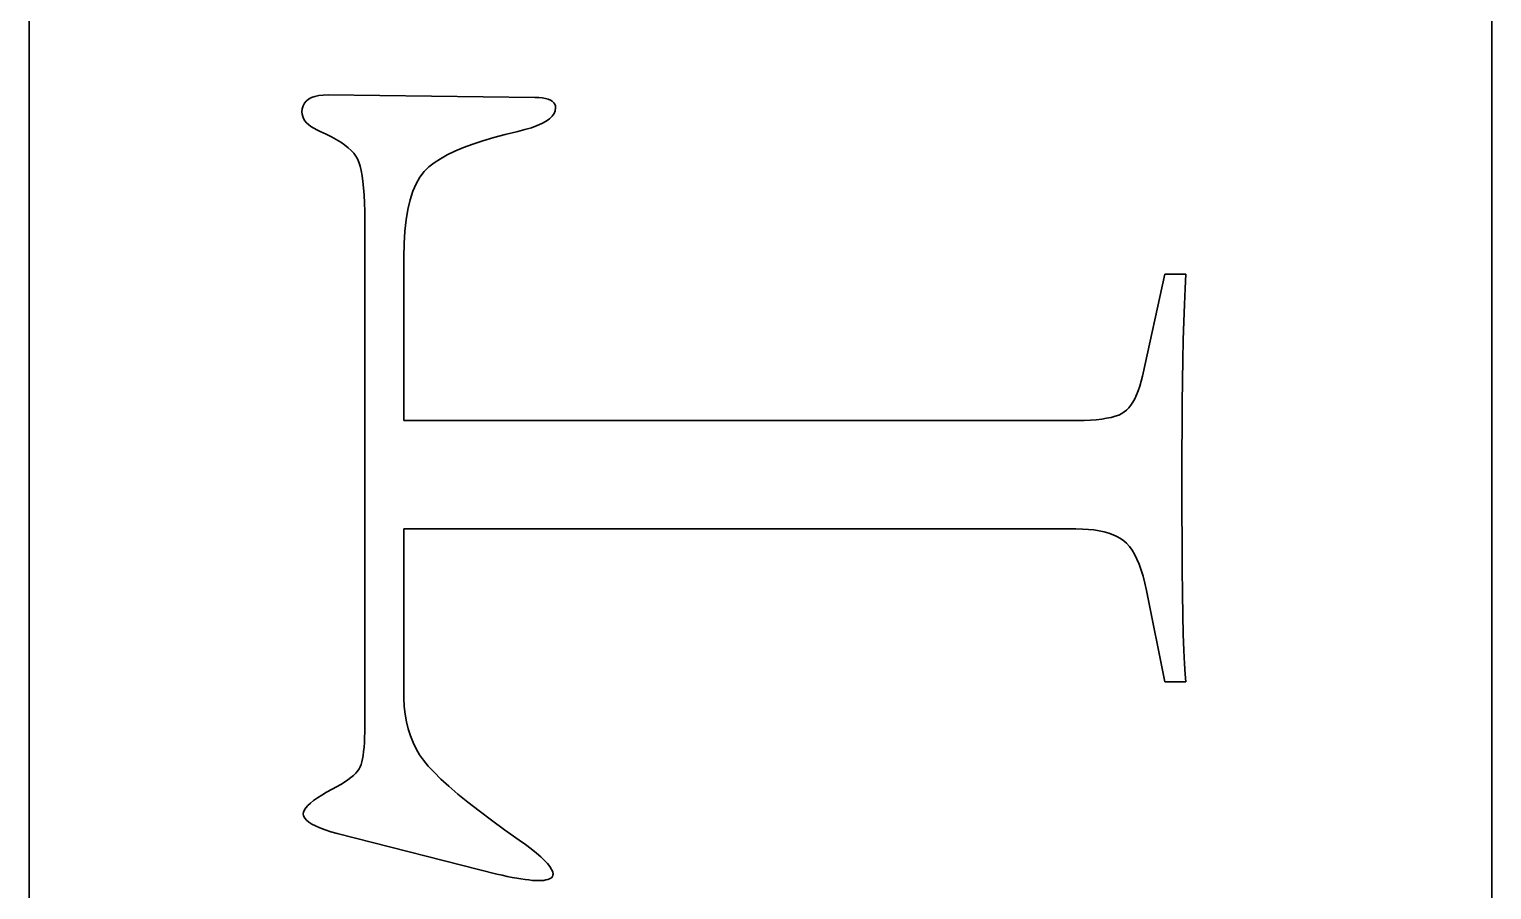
# Model space of a CAD drawing. Header units: millimetres. Extents: x -148 to 148, y -105 to 105.
# Drawn here: x -92.559 to -89.559, y 20.1 to 21.865 of the extents above; entities that cross this region are included whole.
import ezdxf

# ---------------------------------------------------------------- set-up
doc = ezdxf.new("R2010")
doc.units = ezdxf.units.MM
doc.layers.add('粗实线层', color=7, linetype='Continuous', lineweight=35)

msp = doc.modelspace()

# ---------------------------------------------------------------- linework, layer by layer
at = {"layer": '粗实线层', "color": 7, "lineweight": 35, "ltscale": 0.29}
for p, q in [((-92.5587, 14.7844), (-92.5587, 26.3844)), ((-89.5587, 26.3844), (-89.5587, 14.7844))]:
    msp.add_line(p, q, dxfattribs=at)
at = {"layer": '粗实线层', "color": 7, "lineweight": 35, "ltscale": 0.000154063}
msp.add_line((-91.9906, 21.7179), (-91.9858, 21.7218), dxfattribs=at)
at = {"layer": '粗实线层', "color": 7, "lineweight": 35, "ltscale": 0.000167062}
msp.add_line((-91.9858, 21.7218), (-91.9799, 21.7249), dxfattribs=at)
at = {"layer": '粗实线层', "color": 7, "lineweight": 35, "ltscale": 0.000184707}
msp.add_line((-91.9799, 21.7249), (-91.9729, 21.7274), dxfattribs=at)
at = {"layer": '粗实线层', "color": 7, "lineweight": 35, "ltscale": 0.000205725}
msp.add_line((-91.9729, 21.7274), (-91.9649, 21.7291), dxfattribs=at)
at = {"layer": '粗实线层', "color": 7, "lineweight": 35, "ltscale": 0.000229611}
msp.add_line((-91.9649, 21.7291), (-91.9557, 21.7301), dxfattribs=at)
at = {"layer": '粗实线层', "color": 7, "lineweight": 35, "ltscale": 0.000254592}
msp.add_line((-91.9557, 21.7301), (-91.9456, 21.7305), dxfattribs=at)
at = {"layer": '粗实线层', "color": 7, "lineweight": 35, "ltscale": 0.010594}
msp.add_line((-91.9456, 21.7305), (-91.5218, 21.7251), dxfattribs=at)
at = {"layer": '粗实线层', "color": 7, "lineweight": 35, "ltscale": 0.00020378}
msp.add_line((-91.5218, 21.7251), (-91.5137, 21.7249), dxfattribs=at)
at = {"layer": '粗实线层', "color": 7, "lineweight": 35, "ltscale": 0.000183425}
msp.add_line((-91.5137, 21.7249), (-91.5064, 21.7243), dxfattribs=at)
at = {"layer": '粗实线层', "color": 7, "lineweight": 35, "ltscale": 0.000162804}
msp.add_line((-91.5064, 21.7243), (-91.4999, 21.7232), dxfattribs=at)
at = {"layer": '粗实线层', "color": 7, "lineweight": 35, "ltscale": 0.000144586}
msp.add_line((-91.4999, 21.7232), (-91.4944, 21.7217), dxfattribs=at)
at = {"layer": '粗实线层', "color": 7, "lineweight": 35, "ltscale": 0.000127369}
msp.add_line((-91.4944, 21.7217), (-91.4896, 21.7198), dxfattribs=at)
at = {"layer": '粗实线层', "color": 7, "lineweight": 35, "ltscale": 0.000166285}
msp.add_line((-91.9992, 21.6956), (-91.9986, 21.7023), dxfattribs=at)
at = {"layer": '粗实线层', "color": 7, "lineweight": 35, "ltscale": 0.00011899}
msp.add_line((-91.9988, 21.6909), (-91.9992, 21.6956), dxfattribs=at)
at = {"layer": '粗实线层', "color": 7, "lineweight": 35, "ltscale": 0.000118056}
msp.add_line((-91.9977, 21.6863), (-91.9988, 21.6909), dxfattribs=at)
at = {"layer": '粗实线层', "color": 7, "lineweight": 35, "ltscale": 0.000153334}
msp.add_line((-91.9986, 21.7023), (-91.997, 21.7082), dxfattribs=at)
at = {"layer": '粗实线层', "color": 7, "lineweight": 35, "ltscale": 0.000147064}
msp.add_line((-91.997, 21.7082), (-91.9943, 21.7134), dxfattribs=at)
at = {"layer": '粗实线层', "color": 7, "lineweight": 35, "ltscale": 0.000147113}
msp.add_line((-91.9943, 21.7134), (-91.9906, 21.7179), dxfattribs=at)
at = {"layer": '粗实线层', "color": 7, "lineweight": 35, "ltscale": 0.000113184}
msp.add_line((-91.4896, 21.7198), (-91.4858, 21.7174), dxfattribs=at)
at = {"layer": '粗实线层', "color": 7, "lineweight": 35, "ltscale": 0.000165431}
msp.add_line((-91.482, 21.6923), (-91.4859, 21.6869), dxfattribs=at)
at = {"layer": '粗实线层', "color": 7, "lineweight": 35, "ltscale": 0.000102441}
msp.add_line((-91.4858, 21.7174), (-91.4828, 21.7146), dxfattribs=at)
at = {"layer": '粗实线层', "color": 7, "lineweight": 35, "ltscale": 9.68077e-05}
msp.add_line((-91.4828, 21.7146), (-91.4806, 21.7114), dxfattribs=at)
at = {"layer": '粗实线层', "color": 7, "lineweight": 35, "ltscale": 0.00015115}
msp.add_line((-91.4797, 21.6979), (-91.482, 21.6923), dxfattribs=at)
at = {"layer": '粗实线层', "color": 7, "lineweight": 35, "ltscale": 9.66384e-05}
msp.add_line((-91.4806, 21.7114), (-91.4794, 21.7078), dxfattribs=at)
at = {"layer": '粗实线层', "color": 7, "lineweight": 35, "ltscale": 0.000146069}
msp.add_line((-91.4789, 21.7037), (-91.4797, 21.6979), dxfattribs=at)
at = {"layer": '粗实线层', "color": 7, "lineweight": 35, "ltscale": 0.000102411}
msp.add_line((-91.4794, 21.7078), (-91.4789, 21.7037), dxfattribs=at)
at = {"layer": '粗实线层', "color": 7, "lineweight": 35, "ltscale": 0.000120165}
msp.add_line((-91.9958, 21.6819), (-91.9977, 21.6863), dxfattribs=at)
at = {"layer": '粗实线层', "color": 7, "lineweight": 35, "ltscale": 0.000125192}
msp.add_line((-91.9932, 21.6776), (-91.9958, 21.6819), dxfattribs=at)
at = {"layer": '粗实线层', "color": 7, "lineweight": 35, "ltscale": 0.000133048}
msp.add_line((-91.9898, 21.6735), (-91.9932, 21.6776), dxfattribs=at)
at = {"layer": '粗实线层', "color": 7, "lineweight": 35, "ltscale": 0.000142459}
msp.add_line((-91.9857, 21.6696), (-91.9898, 21.6735), dxfattribs=at)
at = {"layer": '粗实线层', "color": 7, "lineweight": 35, "ltscale": 0.000154438}
msp.add_line((-91.9808, 21.6658), (-91.9857, 21.6696), dxfattribs=at)
at = {"layer": '粗实线层', "color": 7, "lineweight": 35, "ltscale": 0.000167398}
msp.add_line((-91.9752, 21.6622), (-91.9808, 21.6658), dxfattribs=at)
at = {"layer": '粗实线层', "color": 7, "lineweight": 35, "ltscale": 0.000181695}
msp.add_line((-91.9688, 21.6587), (-91.9752, 21.6622), dxfattribs=at)
at = {"layer": '粗实线层', "color": 7, "lineweight": 35, "ltscale": 0.000345698}
msp.add_line((-91.5287, 21.6633), (-91.5419, 21.6593), dxfattribs=at)
at = {"layer": '粗实线层', "color": 7, "lineweight": 35, "ltscale": 0.000310955}
msp.add_line((-91.517, 21.6676), (-91.5287, 21.6633), dxfattribs=at)
at = {"layer": '粗实线层', "color": 7, "lineweight": 35, "ltscale": 0.000276472}
msp.add_line((-91.5069, 21.6721), (-91.517, 21.6676), dxfattribs=at)
at = {"layer": '粗实线层', "color": 7, "lineweight": 35, "ltscale": 0.000244412}
msp.add_line((-91.4984, 21.6769), (-91.5069, 21.6721), dxfattribs=at)
at = {"layer": '粗实线层', "color": 7, "lineweight": 35, "ltscale": 0.000214103}
msp.add_line((-91.4914, 21.6818), (-91.4984, 21.6769), dxfattribs=at)
at = {"layer": '粗实线层', "color": 7, "lineweight": 35, "ltscale": 0.000187539}
msp.add_line((-91.4859, 21.6869), (-91.4914, 21.6818), dxfattribs=at)
at = {"layer": '粗实线层', "color": 7, "lineweight": 35, "ltscale": 0.000196279}
msp.add_line((-91.9616, 21.6554), (-91.9688, 21.6587), dxfattribs=at)
at = {"layer": '粗实线层', "color": 7, "lineweight": 35, "ltscale": 0.000325983}
msp.add_line((-91.9498, 21.65), (-91.9616, 21.6554), dxfattribs=at)
at = {"layer": '粗实线层', "color": 7, "lineweight": 35, "ltscale": 0.000305116}
msp.add_line((-91.9388, 21.6446), (-91.9498, 21.65), dxfattribs=at)
at = {"layer": '粗实线层', "color": 7, "lineweight": 35, "ltscale": 0.000285207}
msp.add_line((-91.9288, 21.6391), (-91.9388, 21.6446), dxfattribs=at)
at = {"layer": '粗实线层', "color": 7, "lineweight": 35, "ltscale": 0.000265429}
msp.add_line((-91.9198, 21.6335), (-91.9288, 21.6391), dxfattribs=at)
at = {"layer": '粗实线层', "color": 7, "lineweight": 35, "ltscale": 0.000246233}
msp.add_line((-91.9117, 21.6279), (-91.9198, 21.6335), dxfattribs=at)
at = {"layer": '粗实线层', "color": 7, "lineweight": 35, "ltscale": 0.000543746}
msp.add_line((-91.6283, 21.6365), (-91.6489, 21.6297), dxfattribs=at)
at = {"layer": '粗实线层', "color": 7, "lineweight": 35, "ltscale": 0.000580287}
msp.add_line((-91.606, 21.6431), (-91.6283, 21.6365), dxfattribs=at)
at = {"layer": '粗实线层', "color": 7, "lineweight": 35, "ltscale": 0.00061707}
msp.add_line((-91.5822, 21.6494), (-91.606, 21.6431), dxfattribs=at)
at = {"layer": '粗实线层', "color": 7, "lineweight": 35, "ltscale": 0.000654676}
msp.add_line((-91.5567, 21.6554), (-91.5822, 21.6494), dxfattribs=at)
at = {"layer": '粗实线层', "color": 7, "lineweight": 35, "ltscale": 0.000381667}
msp.add_line((-91.5419, 21.6593), (-91.5567, 21.6554), dxfattribs=at)
at = {"layer": '粗实线层', "color": 7, "lineweight": 35, "ltscale": 0.000228717}
msp.add_line((-91.9045, 21.6223), (-91.9117, 21.6279), dxfattribs=at)
at = {"layer": '粗实线层', "color": 7, "lineweight": 35, "ltscale": 0.000211265}
msp.add_line((-91.8983, 21.6165), (-91.9045, 21.6223), dxfattribs=at)
at = {"layer": '粗实线层', "color": 7, "lineweight": 35, "ltscale": 0.0001956}
msp.add_line((-91.893, 21.6108), (-91.8983, 21.6165), dxfattribs=at)
at = {"layer": '粗实线层', "color": 7, "lineweight": 35, "ltscale": 0.000181885}
msp.add_line((-91.8886, 21.605), (-91.893, 21.6108), dxfattribs=at)
at = {"layer": '粗实线层', "color": 7, "lineweight": 35, "ltscale": 0.000169915}
msp.add_line((-91.8852, 21.5991), (-91.8886, 21.605), dxfattribs=at)
at = {"layer": '粗实线层', "color": 7, "lineweight": 35, "ltscale": 0.000406938}
msp.add_line((-91.7012, 21.6075), (-91.7154, 21.5996), dxfattribs=at)
at = {"layer": '粗实线层', "color": 7, "lineweight": 35, "ltscale": 0.000438905}
msp.add_line((-91.6854, 21.6152), (-91.7012, 21.6075), dxfattribs=at)
at = {"layer": '粗实线层', "color": 7, "lineweight": 35, "ltscale": 0.000473425}
msp.add_line((-91.668, 21.6226), (-91.6854, 21.6152), dxfattribs=at)
at = {"layer": '粗实线层', "color": 7, "lineweight": 35, "ltscale": 0.000508113}
msp.add_line((-91.6489, 21.6297), (-91.668, 21.6226), dxfattribs=at)
at = {"layer": '粗实线层', "color": 7, "lineweight": 35, "ltscale": 0.000178594}
msp.add_line((-91.8824, 21.5925), (-91.8852, 21.5991), dxfattribs=at)
at = {"layer": '粗实线层', "color": 7, "lineweight": 35, "ltscale": 0.00020745}
msp.add_line((-91.8799, 21.5846), (-91.8824, 21.5925), dxfattribs=at)
at = {"layer": '粗实线层', "color": 7, "lineweight": 35, "ltscale": 0.000237882}
msp.add_line((-91.8777, 21.5754), (-91.8799, 21.5846), dxfattribs=at)
at = {"layer": '粗实线层', "color": 7, "lineweight": 35, "ltscale": 0.000269068}
msp.add_line((-91.8758, 21.5648), (-91.8777, 21.5754), dxfattribs=at)
at = {"layer": '粗实线层', "color": 7, "lineweight": 35, "ltscale": 0.000361176}
msp.add_line((-91.7487, 21.5734), (-91.7574, 21.5619), dxfattribs=at)
at = {"layer": '粗实线层', "color": 7, "lineweight": 35, "ltscale": 0.000340281}
msp.add_line((-91.7391, 21.583), (-91.7487, 21.5734), dxfattribs=at)
at = {"layer": '粗实线层', "color": 7, "lineweight": 35, "ltscale": 0.00034674}
msp.add_line((-91.7281, 21.5914), (-91.7391, 21.583), dxfattribs=at)
at = {"layer": '粗实线层', "color": 7, "lineweight": 35, "ltscale": 0.000375621}
msp.add_line((-91.7154, 21.5996), (-91.7281, 21.5914), dxfattribs=at)
at = {"layer": '粗实线层', "color": 7, "lineweight": 35, "ltscale": 0.000301037}
msp.add_line((-91.8741, 21.5528), (-91.8758, 21.5648), dxfattribs=at)
at = {"layer": '粗实线层', "color": 7, "lineweight": 35, "ltscale": 0.000333534}
msp.add_line((-91.8728, 21.5396), (-91.8741, 21.5528), dxfattribs=at)
at = {"layer": '粗实线层', "color": 7, "lineweight": 35, "ltscale": 0.000421979}
msp.add_line((-91.765, 21.5483), (-91.7717, 21.5328), dxfattribs=at)
at = {"layer": '粗实线层', "color": 7, "lineweight": 35, "ltscale": 0.000388773}
msp.add_line((-91.7574, 21.5619), (-91.765, 21.5483), dxfattribs=at)
at = {"layer": '粗实线层', "color": 7, "lineweight": 35, "ltscale": 0.000366367}
msp.add_line((-91.8718, 21.5249), (-91.8728, 21.5396), dxfattribs=at)
at = {"layer": '粗实线层', "color": 7, "lineweight": 35, "ltscale": 0.000399247}
msp.add_line((-91.871, 21.509), (-91.8718, 21.5249), dxfattribs=at)
at = {"layer": '粗实线层', "color": 7, "lineweight": 35, "ltscale": 0.000500858}
msp.add_line((-91.7773, 21.5153), (-91.7819, 21.4958), dxfattribs=at)
at = {"layer": '粗实线层', "color": 7, "lineweight": 35, "ltscale": 0.000459579}
msp.add_line((-91.7717, 21.5328), (-91.7773, 21.5153), dxfattribs=at)
at = {"layer": '粗实线层', "color": 7, "lineweight": 35, "ltscale": 0.000432537}
msp.add_line((-91.8706, 21.4917), (-91.871, 21.509), dxfattribs=at)
at = {"layer": '粗实线层', "color": 7, "lineweight": 35, "ltscale": 0.000465978}
msp.add_line((-91.8705, 21.473), (-91.8706, 21.4917), dxfattribs=at)
at = {"layer": '粗实线层', "color": 7, "lineweight": 35, "ltscale": 0.000544226}
msp.add_line((-91.7819, 21.4958), (-91.7854, 21.4743), dxfattribs=at)
at = {"layer": '粗实线层', "color": 7, "lineweight": 35, "ltscale": 0.025946}
msp.add_line((-91.8705, 20.4352), (-91.8705, 21.473), dxfattribs=at)
at = {"layer": '粗实线层', "color": 7, "lineweight": 35, "ltscale": 0.000637434}
msp.add_line((-91.788, 21.4508), (-91.7895, 21.4254), dxfattribs=at)
at = {"layer": '粗实线层', "color": 7, "lineweight": 35, "ltscale": 0.000590149}
msp.add_line((-91.7854, 21.4743), (-91.788, 21.4508), dxfattribs=at)
at = {"layer": '粗实线层', "color": 7, "lineweight": 35, "ltscale": 0.000685814}
msp.add_line((-91.7895, 21.4254), (-91.79, 21.398), dxfattribs=at)
at = {"layer": '粗实线层', "color": 7, "lineweight": 35, "ltscale": 0.008381}
msp.add_line((-91.79, 21.398), (-91.79, 21.0627), dxfattribs=at)
at = {"layer": '粗实线层', "color": 7, "lineweight": 35, "ltscale": 0.005352}
msp.add_line((-90.2748, 21.1539), (-90.2292, 21.3631), dxfattribs=at)
at = {"layer": '粗实线层', "color": 7, "lineweight": 35, "ltscale": 0.001073}
for p, q in [((-90.2292, 21.3631), (-90.1863, 21.3631)), ((-90.1863, 20.5264), (-90.2292, 20.5264))]:
    msp.add_line(p, q, dxfattribs=at)
at = {"layer": '粗实线层', "color": 7, "lineweight": 35, "ltscale": 0.000745224}
msp.add_line((-90.1863, 21.3631), (-90.1878, 21.3333), dxfattribs=at)
at = {"layer": '粗实线层', "color": 7, "lineweight": 35, "ltscale": 0.000811906}
msp.add_line((-90.1878, 21.3333), (-90.1892, 21.3009), dxfattribs=at)
at = {"layer": '粗实线层', "color": 7, "lineweight": 35, "ltscale": 0.000878864}
msp.add_line((-90.1892, 21.3009), (-90.1904, 21.2657), dxfattribs=at)
at = {"layer": '粗实线层', "color": 7, "lineweight": 35, "ltscale": 0.000945638}
msp.add_line((-90.1904, 21.2657), (-90.1915, 21.2279), dxfattribs=at)
at = {"layer": '粗实线层', "color": 7, "lineweight": 35, "ltscale": 0.001013}
msp.add_line((-90.1915, 21.2279), (-90.1923, 21.1874), dxfattribs=at)
at = {"layer": '粗实线层', "color": 7, "lineweight": 35, "ltscale": 0.00108}
msp.add_line((-90.1923, 21.1874), (-90.1931, 21.1443), dxfattribs=at)
at = {"layer": '粗实线层', "color": 7, "lineweight": 35, "ltscale": 0.000280804}
msp.add_line((-90.2776, 21.143), (-90.2748, 21.1539), dxfattribs=at)
at = {"layer": '粗实线层', "color": 7, "lineweight": 35, "ltscale": 0.000230221}
msp.add_line((-90.2873, 21.1151), (-90.2838, 21.1236), dxfattribs=at)
at = {"layer": '粗实线层', "color": 7, "lineweight": 35, "ltscale": 0.000246404}
msp.add_line((-90.2838, 21.1236), (-90.2806, 21.1329), dxfattribs=at)
at = {"layer": '粗实线层', "color": 7, "lineweight": 35, "ltscale": 0.000263295}
msp.add_line((-90.2806, 21.1329), (-90.2776, 21.143), dxfattribs=at)
at = {"layer": '粗实线层', "color": 7, "lineweight": 35, "ltscale": 0.001146}
msp.add_line((-90.1931, 21.1443), (-90.1936, 21.0984), dxfattribs=at)
at = {"layer": '粗实线层', "color": 7, "lineweight": 35, "ltscale": 0.000173011}
msp.add_line((-90.3031, 21.0887), (-90.2988, 21.0941), dxfattribs=at)
at = {"layer": '粗实线层', "color": 7, "lineweight": 35, "ltscale": 0.000185685}
msp.add_line((-90.2988, 21.0941), (-90.2948, 21.1003), dxfattribs=at)
at = {"layer": '粗实线层', "color": 7, "lineweight": 35, "ltscale": 0.000199598}
msp.add_line((-90.2948, 21.1003), (-90.2909, 21.1073), dxfattribs=at)
at = {"layer": '粗实线层', "color": 7, "lineweight": 35, "ltscale": 0.000214335}
msp.add_line((-90.2909, 21.1073), (-90.2873, 21.1151), dxfattribs=at)
at = {"layer": '粗实线层', "color": 7, "lineweight": 35, "ltscale": 0.001213}
msp.add_line((-90.1936, 21.0984), (-90.194, 21.0499), dxfattribs=at)
at = {"layer": '粗实线层', "color": 7, "lineweight": 35, "ltscale": 0.034528}
msp.add_line((-91.79, 21.0627), (-90.4089, 21.0627), dxfattribs=at)
at = {"layer": '粗实线层', "color": 7, "lineweight": 35, "ltscale": 0.000349833}
msp.add_line((-90.4089, 21.0627), (-90.3949, 21.0629), dxfattribs=at)
at = {"layer": '粗实线层', "color": 7, "lineweight": 35, "ltscale": 0.000326422}
msp.add_line((-90.3949, 21.0629), (-90.3819, 21.0634), dxfattribs=at)
at = {"layer": '粗实线层', "color": 7, "lineweight": 35, "ltscale": 0.000302145}
msp.add_line((-90.3819, 21.0634), (-90.3698, 21.0643), dxfattribs=at)
at = {"layer": '粗实线层', "color": 7, "lineweight": 35, "ltscale": 0.000279382}
msp.add_line((-90.3698, 21.0643), (-90.3587, 21.0655), dxfattribs=at)
at = {"layer": '粗实线层', "color": 7, "lineweight": 35, "ltscale": 0.000256325}
msp.add_line((-90.3587, 21.0655), (-90.3486, 21.0671), dxfattribs=at)
at = {"layer": '粗实线层', "color": 7, "lineweight": 35, "ltscale": 0.000234209}
msp.add_line((-90.3486, 21.0671), (-90.3394, 21.069), dxfattribs=at)
at = {"layer": '粗实线层', "color": 7, "lineweight": 35, "ltscale": 0.000212905}
msp.add_line((-90.3394, 21.069), (-90.3312, 21.0713), dxfattribs=at)
at = {"layer": '粗实线层', "color": 7, "lineweight": 35, "ltscale": 0.000192647}
msp.add_line((-90.3312, 21.0713), (-90.3239, 21.0739), dxfattribs=at)
at = {"layer": '粗实线层', "color": 7, "lineweight": 35, "ltscale": 0.000173372}
msp.add_line((-90.3239, 21.0739), (-90.3177, 21.0769), dxfattribs=at)
at = {"layer": '粗实线层', "color": 7, "lineweight": 35, "ltscale": 0.000156547}
msp.add_line((-90.3177, 21.0769), (-90.3124, 21.0802), dxfattribs=at)
at = {"layer": '粗实线层', "color": 7, "lineweight": 35, "ltscale": 0.000152586}
msp.add_line((-90.3124, 21.0802), (-90.3076, 21.084), dxfattribs=at)
at = {"layer": '粗实线层', "color": 7, "lineweight": 35, "ltscale": 0.000161995}
msp.add_line((-90.3076, 21.084), (-90.3031, 21.0887), dxfattribs=at)
at = {"layer": '粗实线层', "color": 7, "lineweight": 35, "ltscale": 0.001281}
msp.add_line((-90.194, 21.0499), (-90.1943, 20.9986), dxfattribs=at)
at = {"layer": '粗实线层', "color": 7, "lineweight": 35, "ltscale": 0.001348}
msp.add_line((-90.1943, 20.9986), (-90.1944, 20.9447), dxfattribs=at)
at = {"layer": '粗实线层', "color": 7, "lineweight": 35, "ltscale": 0.001698}
msp.add_line((-90.1944, 20.9447), (-90.1943, 20.8768), dxfattribs=at)
at = {"layer": '粗实线层', "color": 7, "lineweight": 35, "ltscale": 0.001553}
msp.add_line((-90.1943, 20.8768), (-90.194, 20.8147), dxfattribs=at)
at = {"layer": '粗实线层', "color": 7, "lineweight": 35, "ltscale": 0.03446}
msp.add_line((-90.4116, 20.8402), (-91.79, 20.8402), dxfattribs=at)
at = {"layer": '粗实线层', "color": 7, "lineweight": 35, "ltscale": 0.008246}
msp.add_line((-91.79, 20.8402), (-91.79, 20.5103), dxfattribs=at)
at = {"layer": '粗实线层', "color": 7, "lineweight": 35, "ltscale": 0.000326214}
msp.add_line((-90.3985, 20.8399), (-90.4116, 20.8402), dxfattribs=at)
at = {"layer": '粗实线层', "color": 7, "lineweight": 35, "ltscale": 0.000308749}
msp.add_line((-90.3862, 20.8392), (-90.3985, 20.8399), dxfattribs=at)
at = {"layer": '粗实线层', "color": 7, "lineweight": 35, "ltscale": 0.000291499}
msp.add_line((-90.3746, 20.838), (-90.3862, 20.8392), dxfattribs=at)
at = {"layer": '粗实线层', "color": 7, "lineweight": 35, "ltscale": 0.000275235}
msp.add_line((-90.3637, 20.8363), (-90.3746, 20.838), dxfattribs=at)
at = {"layer": '粗实线层', "color": 7, "lineweight": 35, "ltscale": 0.000259436}
msp.add_line((-90.3536, 20.8341), (-90.3637, 20.8363), dxfattribs=at)
at = {"layer": '粗实线层', "color": 7, "lineweight": 35, "ltscale": 0.000244914}
msp.add_line((-90.3442, 20.8315), (-90.3536, 20.8341), dxfattribs=at)
at = {"layer": '粗实线层', "color": 7, "lineweight": 35, "ltscale": 0.000231137}
msp.add_line((-90.3355, 20.8283), (-90.3442, 20.8315), dxfattribs=at)
at = {"layer": '粗实线层', "color": 7, "lineweight": 35, "ltscale": 0.000219116}
msp.add_line((-90.3275, 20.8247), (-90.3355, 20.8283), dxfattribs=at)
at = {"layer": '粗实线层', "color": 7, "lineweight": 35, "ltscale": 0.000208237}
msp.add_line((-90.3202, 20.8206), (-90.3275, 20.8247), dxfattribs=at)
at = {"layer": '粗实线层', "color": 7, "lineweight": 35, "ltscale": 0.000199492}
msp.add_line((-90.3137, 20.816), (-90.3202, 20.8206), dxfattribs=at)
at = {"layer": '粗实线层', "color": 7, "lineweight": 35, "ltscale": 0.000201576}
msp.add_line((-90.3077, 20.8107), (-90.3137, 20.816), dxfattribs=at)
at = {"layer": '粗实线层', "color": 7, "lineweight": 35, "ltscale": 0.000215356}
msp.add_line((-90.302, 20.8042), (-90.3077, 20.8107), dxfattribs=at)
at = {"layer": '粗实线层', "color": 7, "lineweight": 35, "ltscale": 0.000231817}
msp.add_line((-90.2965, 20.7967), (-90.302, 20.8042), dxfattribs=at)
at = {"layer": '粗实线层', "color": 7, "lineweight": 35, "ltscale": 0.00024978}
msp.add_line((-90.2914, 20.7881), (-90.2965, 20.7967), dxfattribs=at)
at = {"layer": '粗实线层', "color": 7, "lineweight": 35, "ltscale": 0.001408}
msp.add_line((-90.194, 20.8147), (-90.1936, 20.7584), dxfattribs=at)
at = {"layer": '粗实线层', "color": 7, "lineweight": 35, "ltscale": 0.000270228}
msp.add_line((-90.2865, 20.7785), (-90.2914, 20.7881), dxfattribs=at)
at = {"layer": '粗实线层', "color": 7, "lineweight": 35, "ltscale": 0.000291272}
msp.add_line((-90.282, 20.7677), (-90.2865, 20.7785), dxfattribs=at)
at = {"layer": '粗实线层', "color": 7, "lineweight": 35, "ltscale": 0.000313366}
msp.add_line((-90.2778, 20.7559), (-90.282, 20.7677), dxfattribs=at)
at = {"layer": '粗实线层', "color": 7, "lineweight": 35, "ltscale": 0.000336597}
msp.add_line((-90.2738, 20.7431), (-90.2778, 20.7559), dxfattribs=at)
at = {"layer": '粗实线层', "color": 7, "lineweight": 35, "ltscale": 0.000360483}
msp.add_line((-90.2701, 20.7291), (-90.2738, 20.7431), dxfattribs=at)
at = {"layer": '粗实线层', "color": 7, "lineweight": 35, "ltscale": 0.001263}
msp.add_line((-90.1936, 20.7584), (-90.1931, 20.7079), dxfattribs=at)
at = {"layer": '粗实线层', "color": 7, "lineweight": 35, "ltscale": 0.000384903}
msp.add_line((-90.2668, 20.7141), (-90.2701, 20.7291), dxfattribs=at)
at = {"layer": '粗实线层', "color": 7, "lineweight": 35, "ltscale": 0.004786}
msp.add_line((-90.2292, 20.5264), (-90.2668, 20.7141), dxfattribs=at)
at = {"layer": '粗实线层', "color": 7, "lineweight": 35, "ltscale": 0.001118}
msp.add_line((-90.1931, 20.7079), (-90.1923, 20.6632), dxfattribs=at)
at = {"layer": '粗实线层', "color": 7, "lineweight": 35, "ltscale": 0.000973762}
msp.add_line((-90.1923, 20.6632), (-90.1915, 20.6242), dxfattribs=at)
at = {"layer": '粗实线层', "color": 7, "lineweight": 35, "ltscale": 0.000828958}
msp.add_line((-90.1915, 20.6242), (-90.1904, 20.5911), dxfattribs=at)
at = {"layer": '粗实线层', "color": 7, "lineweight": 35, "ltscale": 0.000684656}
msp.add_line((-90.1904, 20.5911), (-90.1892, 20.5637), dxfattribs=at)
at = {"layer": '粗实线层', "color": 7, "lineweight": 35, "ltscale": 0.000540085}
msp.add_line((-90.1892, 20.5637), (-90.1878, 20.5422), dxfattribs=at)
at = {"layer": '粗实线层', "color": 7, "lineweight": 35, "ltscale": 0.00039609}
msp.add_line((-90.1878, 20.5422), (-90.1863, 20.5264), dxfattribs=at)
at = {"layer": '粗实线层', "color": 7, "lineweight": 35, "ltscale": 0.000434498}
msp.add_line((-91.79, 20.5103), (-91.7901, 20.4929), dxfattribs=at)
at = {"layer": '粗实线层', "color": 7, "lineweight": 35, "ltscale": 0.000418788}
msp.add_line((-91.7901, 20.4929), (-91.7893, 20.4762), dxfattribs=at)
at = {"layer": '粗实线层', "color": 7, "lineweight": 35, "ltscale": 0.000404645}
msp.add_line((-91.7893, 20.4762), (-91.7875, 20.4601), dxfattribs=at)
at = {"layer": '粗实线层', "color": 7, "lineweight": 35, "ltscale": 0.0003919}
msp.add_line((-91.7875, 20.4601), (-91.7848, 20.4446), dxfattribs=at)
at = {"layer": '粗实线层', "color": 7, "lineweight": 35, "ltscale": 0.000298318}
msp.add_line((-91.8706, 20.4233), (-91.8705, 20.4352), dxfattribs=at)
at = {"layer": '粗实线层', "color": 7, "lineweight": 35, "ltscale": 0.000380551}
msp.add_line((-91.7848, 20.4446), (-91.7813, 20.4298), dxfattribs=at)
at = {"layer": '粗实线层', "color": 7, "lineweight": 35, "ltscale": 0.000238602}
msp.add_line((-91.872, 20.3923), (-91.8713, 20.4018), dxfattribs=at)
at = {"layer": '粗实线层', "color": 7, "lineweight": 35, "ltscale": 0.000258335}
msp.add_line((-91.8713, 20.4018), (-91.8708, 20.4121), dxfattribs=at)
at = {"layer": '粗实线层', "color": 7, "lineweight": 35, "ltscale": 0.000278367}
msp.add_line((-91.8708, 20.4121), (-91.8706, 20.4233), dxfattribs=at)
at = {"layer": '粗实线层', "color": 7, "lineweight": 35, "ltscale": 0.000371345}
msp.add_line((-91.7813, 20.4298), (-91.7768, 20.4157), dxfattribs=at)
at = {"layer": '粗实线层', "color": 7, "lineweight": 35, "ltscale": 0.000363643}
msp.add_line((-91.7768, 20.4157), (-91.7714, 20.4022), dxfattribs=at)
at = {"layer": '粗实线层', "color": 7, "lineweight": 35, "ltscale": 0.000358269}
msp.add_line((-91.7714, 20.4022), (-91.7651, 20.3893), dxfattribs=at)
at = {"layer": '粗实线层', "color": 7, "lineweight": 35, "ltscale": 0.000180365}
msp.add_line((-91.8751, 20.3686), (-91.8738, 20.3757), dxfattribs=at)
at = {"layer": '粗实线层', "color": 7, "lineweight": 35, "ltscale": 0.000199486}
msp.add_line((-91.8738, 20.3757), (-91.8728, 20.3836), dxfattribs=at)
at = {"layer": '粗实线层', "color": 7, "lineweight": 35, "ltscale": 0.000218827}
msp.add_line((-91.8728, 20.3836), (-91.872, 20.3923), dxfattribs=at)
at = {"layer": '粗实线层', "color": 7, "lineweight": 35, "ltscale": 0.000355019}
msp.add_line((-91.7651, 20.3893), (-91.7579, 20.3771), dxfattribs=at)
at = {"layer": '粗实线层', "color": 7, "lineweight": 35, "ltscale": 0.000353733}
msp.add_line((-91.7579, 20.3771), (-91.7498, 20.3655), dxfattribs=at)
at = {"layer": '粗实线层', "color": 7, "lineweight": 35, "ltscale": 0.000146308}
msp.add_line((-91.889, 20.339), (-91.8851, 20.3434), dxfattribs=at)
at = {"layer": '粗实线层', "color": 7, "lineweight": 35, "ltscale": 0.000133069}
msp.add_line((-91.8851, 20.3434), (-91.8821, 20.3478), dxfattribs=at)
at = {"layer": '粗实线层', "color": 7, "lineweight": 35, "ltscale": 0.000122005}
msp.add_line((-91.8821, 20.3478), (-91.8798, 20.3521), dxfattribs=at)
at = {"layer": '粗实线层', "color": 7, "lineweight": 35, "ltscale": 0.000125371}
msp.add_line((-91.8798, 20.3521), (-91.8781, 20.3568), dxfattribs=at)
at = {"layer": '粗实线层', "color": 7, "lineweight": 35, "ltscale": 0.000143051}
msp.add_line((-91.8781, 20.3568), (-91.8765, 20.3623), dxfattribs=at)
at = {"layer": '粗实线层', "color": 7, "lineweight": 35, "ltscale": 0.000161409}
msp.add_line((-91.8765, 20.3623), (-91.8751, 20.3686), dxfattribs=at)
at = {"layer": '粗实线层', "color": 7, "lineweight": 35, "ltscale": 0.000381172}
msp.add_line((-91.7498, 20.3655), (-91.7401, 20.3537), dxfattribs=at)
at = {"layer": '粗实线层', "color": 7, "lineweight": 35, "ltscale": 0.000436599}
msp.add_line((-91.7401, 20.3537), (-91.7282, 20.3409), dxfattribs=at)
at = {"layer": '粗实线层', "color": 7, "lineweight": 35, "ltscale": 0.000492836}
msp.add_line((-91.7282, 20.3409), (-91.7141, 20.3271), dxfattribs=at)
at = {"layer": '粗实线层', "color": 7, "lineweight": 35, "ltscale": 0.000260787}
msp.add_line((-91.9375, 20.3065), (-91.9282, 20.3113), dxfattribs=at)
at = {"layer": '粗实线层', "color": 7, "lineweight": 35, "ltscale": 0.000243023}
msp.add_line((-91.9282, 20.3113), (-91.9197, 20.316), dxfattribs=at)
at = {"layer": '粗实线层', "color": 7, "lineweight": 35, "ltscale": 0.000225871}
msp.add_line((-91.9197, 20.316), (-91.912, 20.3207), dxfattribs=at)
at = {"layer": '粗实线层', "color": 7, "lineweight": 35, "ltscale": 0.000208534}
msp.add_line((-91.912, 20.3207), (-91.9051, 20.3254), dxfattribs=at)
at = {"layer": '粗实线层', "color": 7, "lineweight": 35, "ltscale": 0.000191766}
msp.add_line((-91.9051, 20.3254), (-91.899, 20.33), dxfattribs=at)
at = {"layer": '粗实线层', "color": 7, "lineweight": 35, "ltscale": 0.00017598}
msp.add_line((-91.899, 20.33), (-91.8936, 20.3345), dxfattribs=at)
at = {"layer": '粗实线层', "color": 7, "lineweight": 35, "ltscale": 0.000160373}
msp.add_line((-91.8936, 20.3345), (-91.889, 20.339), dxfattribs=at)
at = {"layer": '粗实线层', "color": 7, "lineweight": 35, "ltscale": 0.000550596}
msp.add_line((-91.7141, 20.3271), (-91.6979, 20.3123), dxfattribs=at)
at = {"layer": '粗实线层', "color": 7, "lineweight": 35, "ltscale": 0.000608561}
msp.add_line((-91.6979, 20.3123), (-91.6794, 20.2964), dxfattribs=at)
at = {"layer": '粗实线层', "color": 7, "lineweight": 35, "ltscale": 0.000208218}
msp.add_line((-91.9817, 20.2777), (-91.9753, 20.2829), dxfattribs=at)
at = {"layer": '粗实线层', "color": 7, "lineweight": 35, "ltscale": 0.00023596}
msp.add_line((-91.9753, 20.2829), (-91.9676, 20.2884), dxfattribs=at)
at = {"layer": '粗实线层', "color": 7, "lineweight": 35, "ltscale": 0.000264093}
msp.add_line((-91.9676, 20.2884), (-91.9587, 20.2941), dxfattribs=at)
at = {"layer": '粗实线层', "color": 7, "lineweight": 35, "ltscale": 0.000292533}
msp.add_line((-91.9587, 20.2941), (-91.9487, 20.3002), dxfattribs=at)
at = {"layer": '粗实线层', "color": 7, "lineweight": 35, "ltscale": 0.000321612}
msp.add_line((-91.9487, 20.3002), (-91.9375, 20.3065), dxfattribs=at)
at = {"layer": '粗实线层', "color": 7, "lineweight": 35, "ltscale": 0.000667098}
msp.add_line((-91.6794, 20.2964), (-91.6587, 20.2796), dxfattribs=at)
at = {"layer": '粗实线层', "color": 7, "lineweight": 35, "ltscale": 9.84059e-05}
msp.add_line((-91.9965, 20.2555), (-91.9959, 20.2594), dxfattribs=at)
at = {"layer": '粗实线层', "color": 7, "lineweight": 35, "ltscale": 0.000107867}
msp.add_line((-91.9958, 20.2513), (-91.9965, 20.2555), dxfattribs=at)
at = {"layer": '粗实线层', "color": 7, "lineweight": 35, "ltscale": 0.000112977}
msp.add_line((-91.9959, 20.2594), (-91.9941, 20.2636), dxfattribs=at)
at = {"layer": '粗实线层', "color": 7, "lineweight": 35, "ltscale": 0.000117543}
msp.add_line((-91.9937, 20.2471), (-91.9958, 20.2513), dxfattribs=at)
at = {"layer": '粗实线层', "color": 7, "lineweight": 35, "ltscale": 0.000132886}
msp.add_line((-91.9941, 20.2636), (-91.9912, 20.268), dxfattribs=at)
at = {"layer": '粗实线层', "color": 7, "lineweight": 35, "ltscale": 0.000156355}
msp.add_line((-91.9912, 20.268), (-91.9871, 20.2727), dxfattribs=at)
at = {"layer": '粗实线层', "color": 7, "lineweight": 35, "ltscale": 0.000181771}
msp.add_line((-91.9871, 20.2727), (-91.9817, 20.2777), dxfattribs=at)
at = {"layer": '粗实线层', "color": 7, "lineweight": 35, "ltscale": 0.000725854}
msp.add_line((-91.6587, 20.2796), (-91.6358, 20.2617), dxfattribs=at)
at = {"layer": '粗实线层', "color": 7, "lineweight": 35, "ltscale": 0.000784991}
msp.add_line((-91.6358, 20.2617), (-91.6108, 20.2428), dxfattribs=at)
at = {"layer": '粗实线层', "color": 7, "lineweight": 35, "ltscale": 0.000135782}
msp.add_line((-91.9902, 20.2429), (-91.9937, 20.2471), dxfattribs=at)
at = {"layer": '粗实线层', "color": 7, "lineweight": 35, "ltscale": 0.000159179}
msp.add_line((-91.9853, 20.2388), (-91.9902, 20.2429), dxfattribs=at)
at = {"layer": '粗实线层', "color": 7, "lineweight": 35, "ltscale": 0.000186869}
msp.add_line((-91.9791, 20.2348), (-91.9853, 20.2388), dxfattribs=at)
at = {"layer": '粗实线层', "color": 7, "lineweight": 35, "ltscale": 0.00021601}
msp.add_line((-91.9714, 20.2308), (-91.9791, 20.2348), dxfattribs=at)
at = {"layer": '粗实线层', "color": 7, "lineweight": 35, "ltscale": 0.00024712}
msp.add_line((-91.9623, 20.2268), (-91.9714, 20.2308), dxfattribs=at)
at = {"layer": '粗实线层', "color": 7, "lineweight": 35, "ltscale": 0.000279183}
msp.add_line((-91.9519, 20.2229), (-91.9623, 20.2268), dxfattribs=at)
at = {"layer": '粗实线层', "color": 7, "lineweight": 35, "ltscale": 0.000311484}
msp.add_line((-91.94, 20.2191), (-91.9519, 20.2229), dxfattribs=at)
at = {"layer": '粗实线层', "color": 7, "lineweight": 35, "ltscale": 0.000844642}
msp.add_line((-91.6108, 20.2428), (-91.5835, 20.2228), dxfattribs=at)
at = {"layer": '粗实线层', "color": 7, "lineweight": 35, "ltscale": 0.000903841}
msp.add_line((-91.5835, 20.2228), (-91.554, 20.2019), dxfattribs=at)
at = {"layer": '粗实线层', "color": 7, "lineweight": 35, "ltscale": 0.000344366}
msp.add_line((-91.9268, 20.2153), (-91.94, 20.2191), dxfattribs=at)
at = {"layer": '粗实线层', "color": 7, "lineweight": 35, "ltscale": 0.008439}
msp.add_line((-91.5996, 20.1322), (-91.9268, 20.2153), dxfattribs=at)
at = {"layer": '粗实线层', "color": 7, "lineweight": 35, "ltscale": 0.000405804}
msp.add_line((-91.554, 20.2019), (-91.5408, 20.1925), dxfattribs=at)
at = {"layer": '粗实线层', "color": 7, "lineweight": 35, "ltscale": 0.000369874}
msp.add_line((-91.5408, 20.1925), (-91.5289, 20.1837), dxfattribs=at)
at = {"layer": '粗实线层', "color": 7, "lineweight": 35, "ltscale": 0.000334221}
msp.add_line((-91.5289, 20.1837), (-91.5184, 20.1753), dxfattribs=at)
at = {"layer": '粗实线层', "color": 7, "lineweight": 35, "ltscale": 0.000298529}
msp.add_line((-91.5184, 20.1753), (-91.5094, 20.1676), dxfattribs=at)
at = {"layer": '粗实线层', "color": 7, "lineweight": 35, "ltscale": 0.000263374}
msp.add_line((-91.5094, 20.1676), (-91.5017, 20.1603), dxfattribs=at)
at = {"layer": '粗实线层', "color": 7, "lineweight": 35, "ltscale": 0.000229542}
msp.add_line((-91.5017, 20.1603), (-91.4954, 20.1536), dxfattribs=at)
at = {"layer": '粗实线层', "color": 7, "lineweight": 35, "ltscale": 0.000281906}
msp.add_line((-91.5886, 20.1296), (-91.5996, 20.1322), dxfattribs=at)
at = {"layer": '粗实线层', "color": 7, "lineweight": 35, "ltscale": 0.000196988}
msp.add_line((-91.4954, 20.1536), (-91.4906, 20.1475), dxfattribs=at)
at = {"layer": '粗实线层', "color": 7, "lineweight": 35, "ltscale": 0.000165465}
msp.add_line((-91.4906, 20.1475), (-91.4871, 20.1418), dxfattribs=at)
at = {"layer": '粗实线层', "color": 7, "lineweight": 35, "ltscale": 0.000137713}
msp.add_line((-91.4871, 20.1418), (-91.485, 20.1367), dxfattribs=at)
at = {"layer": '粗实线层', "color": 7, "lineweight": 35, "ltscale": 0.000115401}
msp.add_line((-91.485, 20.1367), (-91.4843, 20.1322), dxfattribs=at)
at = {"layer": '粗实线层', "color": 7, "lineweight": 35, "ltscale": 6.39713e-05}
msp.add_line((-91.4843, 20.1322), (-91.4846, 20.1296), dxfattribs=at)
at = {"layer": '粗实线层', "color": 7, "lineweight": 35, "ltscale": 0.000267458}
msp.add_line((-91.5782, 20.1273), (-91.5886, 20.1296), dxfattribs=at)
at = {"layer": '粗实线层', "color": 7, "lineweight": 35, "ltscale": 0.00025339}
msp.add_line((-91.5682, 20.1253), (-91.5782, 20.1273), dxfattribs=at)
at = {"layer": '粗实线层', "color": 7, "lineweight": 35, "ltscale": 0.0002386}
msp.add_line((-91.5588, 20.1236), (-91.5682, 20.1253), dxfattribs=at)
at = {"layer": '粗实线层', "color": 7, "lineweight": 35, "ltscale": 0.000224294}
msp.add_line((-91.55, 20.1221), (-91.5588, 20.1236), dxfattribs=at)
at = {"layer": '粗实线层', "color": 7, "lineweight": 35, "ltscale": 0.000210101}
msp.add_line((-91.5417, 20.1209), (-91.55, 20.1221), dxfattribs=at)
at = {"layer": '粗实线层', "color": 7, "lineweight": 35, "ltscale": 0.00019558}
msp.add_line((-91.5339, 20.12), (-91.5417, 20.1209), dxfattribs=at)
at = {"layer": '粗实线层', "color": 7, "lineweight": 35, "ltscale": 0.000181974}
msp.add_line((-91.5267, 20.1193), (-91.5339, 20.12), dxfattribs=at)
at = {"layer": '粗实线层', "color": 7, "lineweight": 35, "ltscale": 0.00016777}
msp.add_line((-91.52, 20.1189), (-91.5267, 20.1193), dxfattribs=at)
at = {"layer": '粗实线层', "color": 7, "lineweight": 35, "ltscale": 0.000154529}
msp.add_line((-91.5138, 20.1188), (-91.52, 20.1189), dxfattribs=at)
at = {"layer": '粗实线层', "color": 7, "lineweight": 35, "ltscale": 0.000140037}
msp.add_line((-91.5082, 20.1189), (-91.5138, 20.1188), dxfattribs=at)
at = {"layer": '粗实线层', "color": 7, "lineweight": 35, "ltscale": 0.00012591}
msp.add_line((-91.5032, 20.1193), (-91.5082, 20.1189), dxfattribs=at)
at = {"layer": '粗实线层', "color": 7, "lineweight": 35, "ltscale": 0.000111515}
msp.add_line((-91.4987, 20.12), (-91.5032, 20.1193), dxfattribs=at)
at = {"layer": '粗实线层', "color": 7, "lineweight": 35, "ltscale": 9.89517e-05}
msp.add_line((-91.4949, 20.1209), (-91.4987, 20.12), dxfattribs=at)
at = {"layer": '粗实线层', "color": 7, "lineweight": 35, "ltscale": 8.63709e-05}
msp.add_line((-91.4917, 20.1221), (-91.4949, 20.1209), dxfattribs=at)
at = {"layer": '粗实线层', "color": 7, "lineweight": 35, "ltscale": 7.59003e-05}
msp.add_line((-91.489, 20.1236), (-91.4917, 20.1221), dxfattribs=at)
at = {"layer": '粗实线层', "color": 7, "lineweight": 35, "ltscale": 6.76956e-05}
msp.add_line((-91.4869, 20.1253), (-91.489, 20.1236), dxfattribs=at)
at = {"layer": '粗实线层', "color": 7, "lineweight": 35, "ltscale": 6.22626e-05}
msp.add_line((-91.4855, 20.1273), (-91.4869, 20.1253), dxfattribs=at)
at = {"layer": '粗实线层', "color": 7, "lineweight": 35, "ltscale": 6.11712e-05}
msp.add_line((-91.4846, 20.1296), (-91.4855, 20.1273), dxfattribs=at)

doc.saveas('drawing.dxf')
